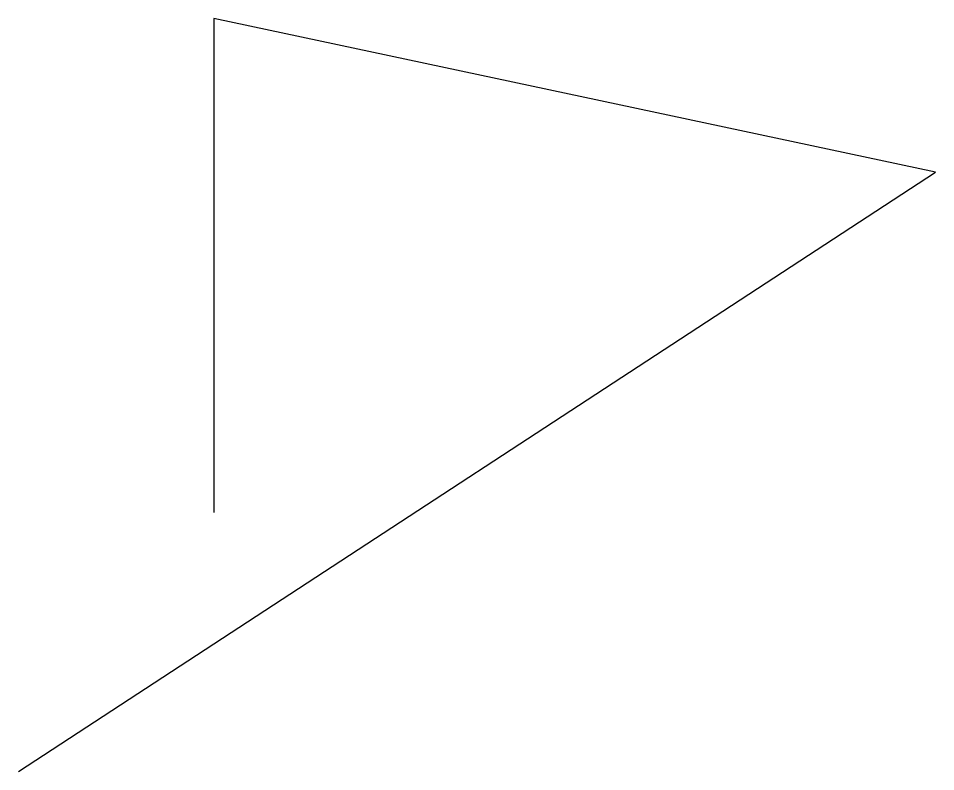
# Model space of a CAD drawing. Extents: x 3.26 to 9.86, y 0.93 to 6.35.
import ezdxf

# ---------------------------------------------------------------- set-up
doc = ezdxf.new("R2010")
doc.units = 0

msp = doc.modelspace()

# ---------------------------------------------------------------- linework, layer by layer
at = {"layer": '', "color": 0}
for p, q in [((9.8623, 5.247), (4.664, 6.3547)), ((4.664, 6.3547), (4.664, 2.7984)), ((3.2551, 0.9328), (9.8623, 5.247))]:
    msp.add_line(p, q, dxfattribs=at)

doc.saveas('drawing.dxf')
